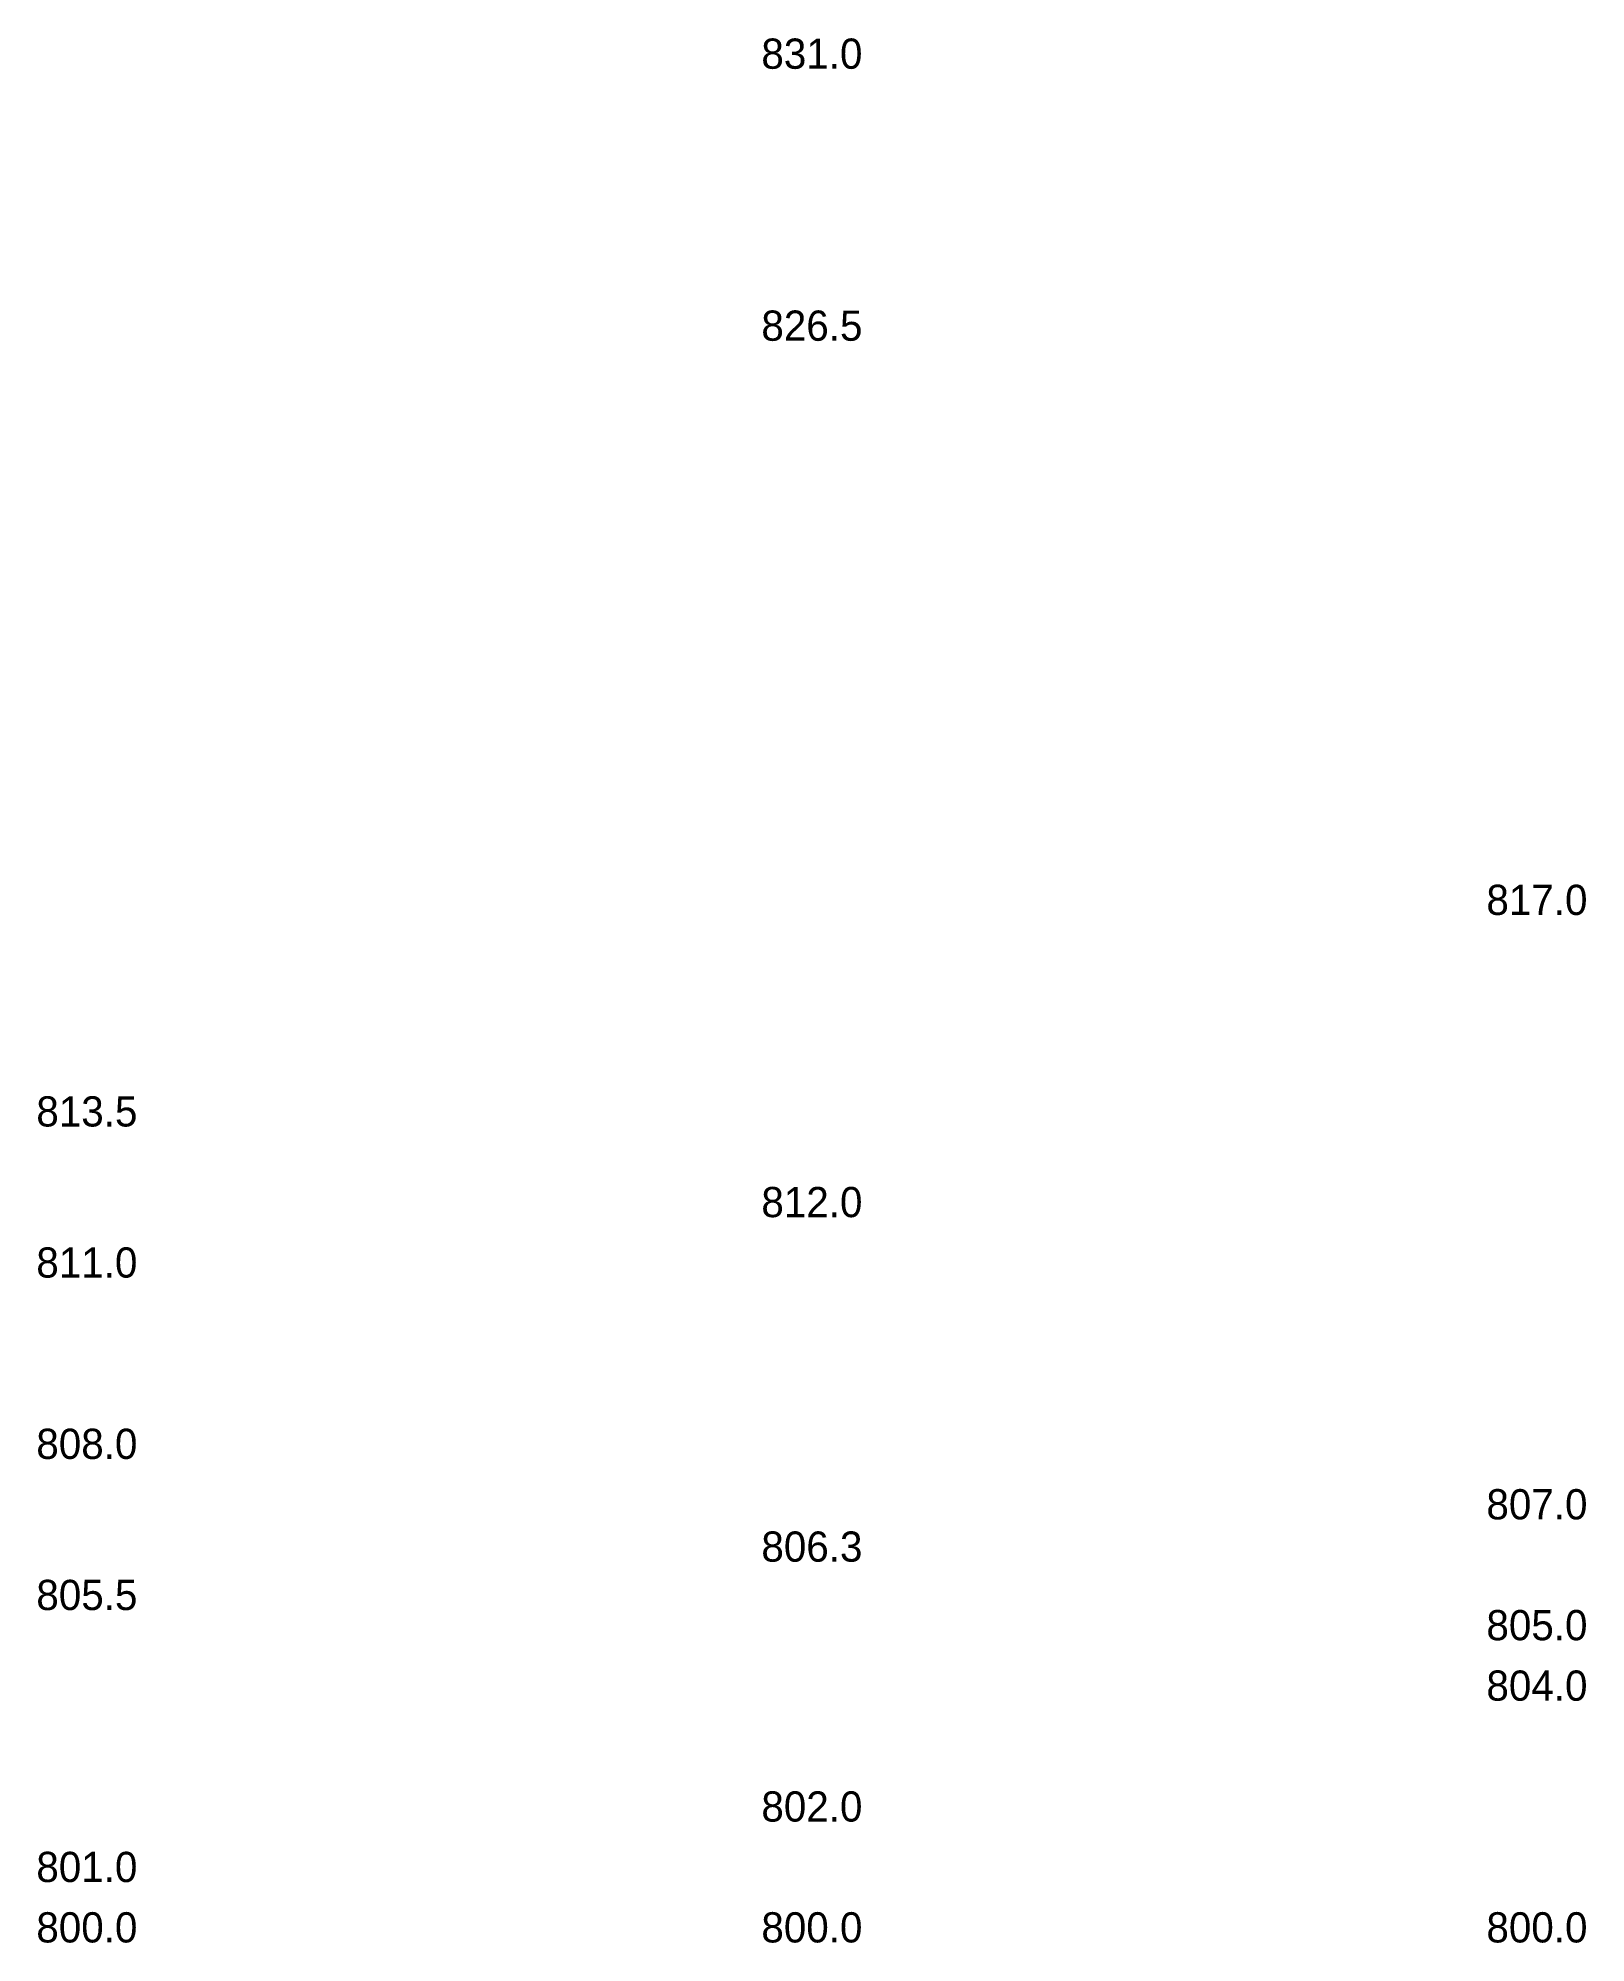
# Model space of a CAD drawing. Header units: metres. Extents: x -2.1 to 23.5, y 799.7 to 831.3.
import ezdxf
from ezdxf.enums import TextEntityAlignment as Align

# ---------------------------------------------------------------- set-up
doc = ezdxf.new("R2010")
doc.units = ezdxf.units.M
doc.layers.add('dimension_text', color=7, linetype='Continuous', true_color=0xffffff)

msp = doc.modelspace()

# ---------------------------------------------------------------- texts
at = {"layer": 'dimension_text'}
for s, p in [('831.0', (11.5, 831)), ('826.5', (11.5, 826.5)), ('817.0', (23.5, 817)), ('813.5', (-0.5, 813.5)), ('812.0', (11.5, 812)), ('811.0', (-0.5, 811)), ('808.0', (-0.5, 808)), ('807.0', (23.5, 807)), ('806.3', (11.5, 806.3)), ('805.5', (-0.5, 805.5)), ('805.0', (23.5, 805)), ('804.0', (23.5, 804)), ('802.0', (11.5, 802)), ('801.0', (-0.5, 801)), ('800.0', (-0.5, 800)), ('800.0', (11.5, 800)), ('800.0', (23.5, 800))]:
    msp.add_text(s, height=0.5, dxfattribs=at).set_placement(p, align=Align.MIDDLE_RIGHT)

doc.saveas('drawing.dxf')
